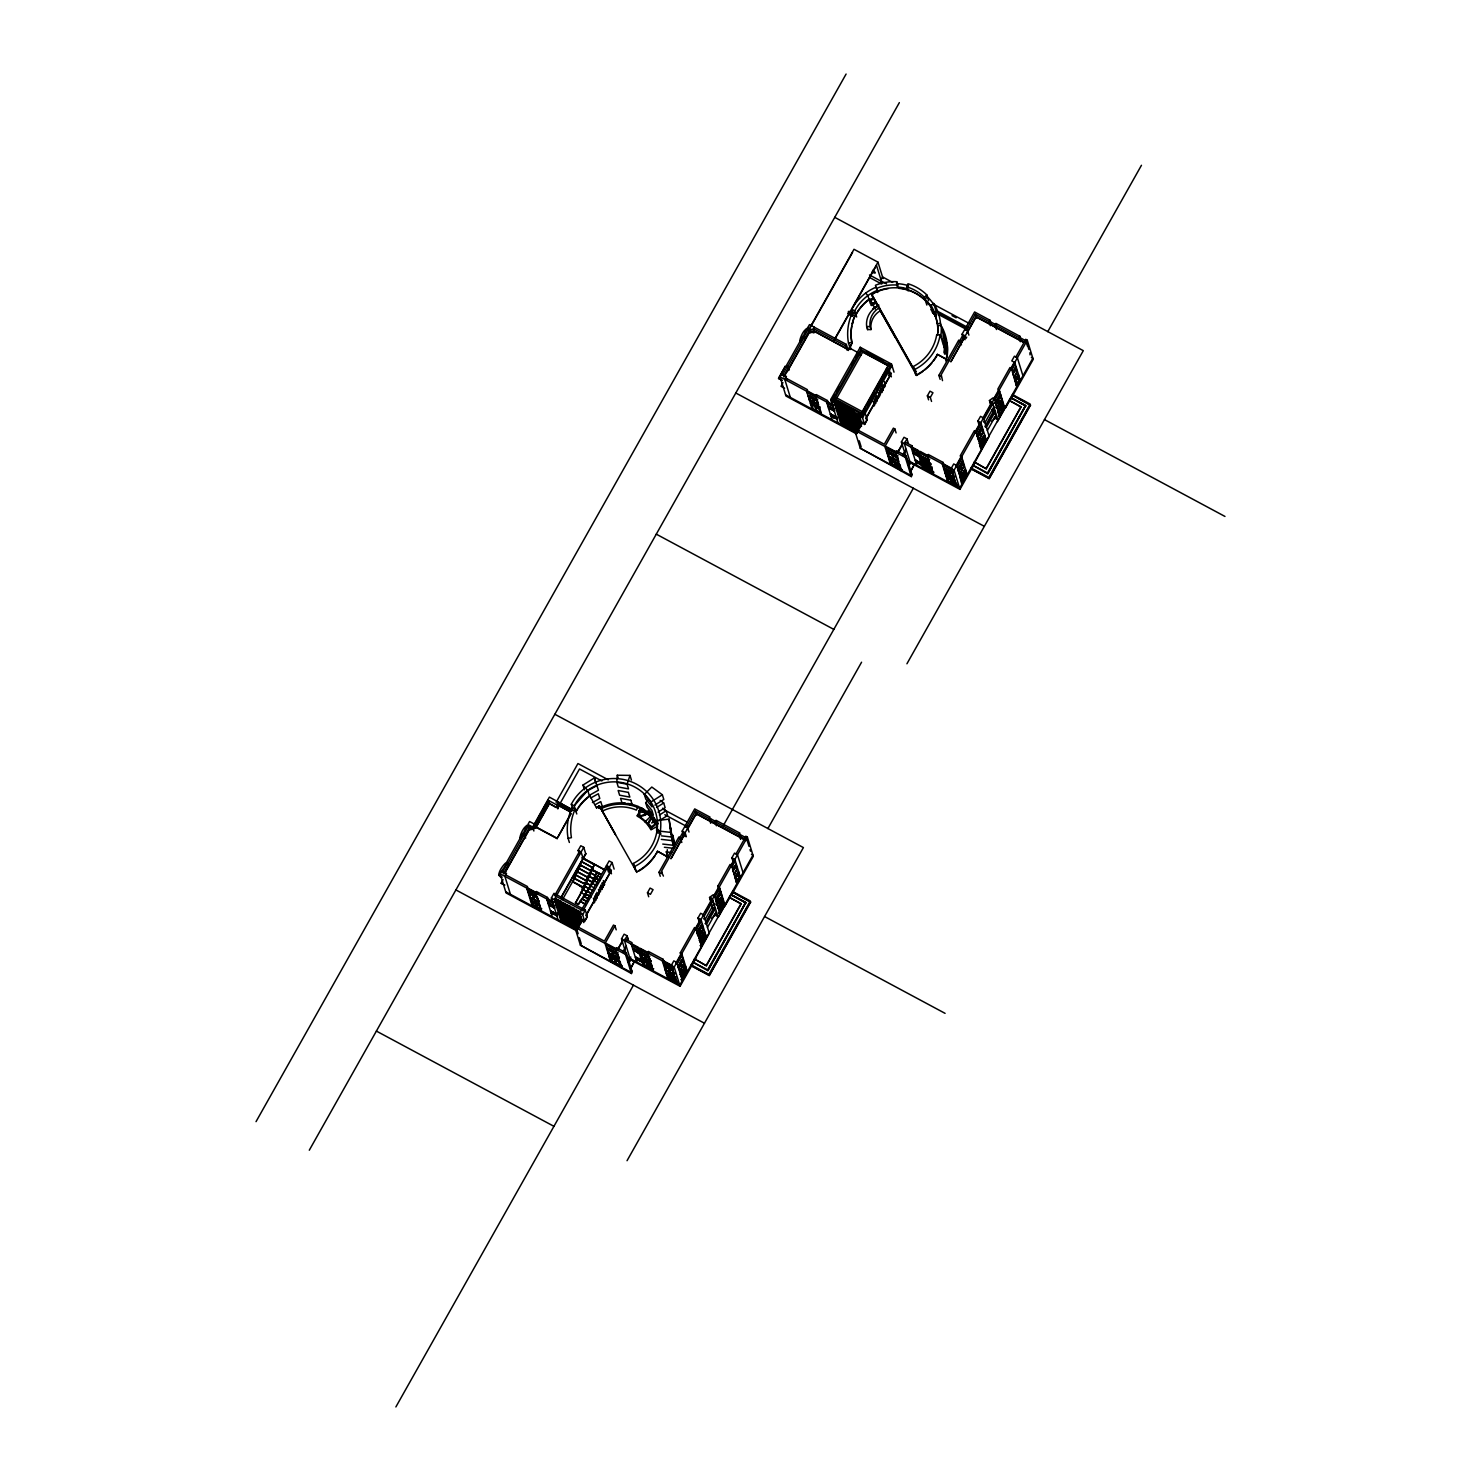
<?xml version="1.0" encoding="UTF-8"?>
<svg xmlns="http://www.w3.org/2000/svg" width="1481" height="1481" viewBox="0 0 1481 1481"><rect width="100%" height="100%" fill="white"/><g stroke="black" fill="none" stroke-linecap="round" stroke-linejoin="round"><path stroke-width="1.5" d="M672.115 837.08L669.06 819.123L656.916 820.622L656.62 830.785L670.671 832.396L672.115 837.08L661.415 835.858M658.138 833.451L658.249 829.379M944.175 352.459L945.119 343.888L944.767 353.829M944.434 353.792L944.822 344.388M629.999 775.396L627.055 784.208L628.518 788.892L618.28 786.985L616.818 782.283L617.299 775.229L629.999 775.396L631.443 780.08M856.647 317.008L854.759 310.899A44.078 43.171 -17.2 0 1 867.014 296.237L867.885 295.626A44.189 43.301 -17.2 0 1 877.141 290.387L875.438 285.278L877.418 284.5A47.466 46.503 -17.2 0 1 894.95 281.631L896.745 281.723L896.523 285.037L894.802 284.944A44.078 43.171 -17.2 0 0 878.492 287.647L876.53 288.425L877.789 292.498M915.776 375.008L913.166 366.566A44.078 43.171 -17.2 0 0 936.751 334.576L940.102 335.021A47.466 46.503 -17.2 0 1 914.795 369.472L916.683 375.545M908.149 290.979L906.89 286.925L907.946 283.76L909.501 284.222A47.466 46.503 -17.2 0 1 924.736 292.979L926.81 294.886L928.624 300.736M638.033 806.423L636.386 810.088A40.043 39.228 -17.2 0 0 602.971 810.81L601.23 807.219M580.7 864.719L572.666 882.139L581.607 861.442L592.974 867.866L583.921 888.174L575.535 902.91L578.479 904.502L599.49 873.29L596.065 878.751L599.824 880.751M580.126 886.138L583.921 888.174L594.492 864.552L592.844 867.477M591.697 884.379L596.917 872.365L587.216 891.432L590.956 893.45M256.028 1121.654L846.095 74.05M309.288 1150.219L899.356 102.615M498.653 875.215C520.109 846.169 489.452 876.493 502.207 877.122M526.773 825.306C513.185 858.517 522.589 817.549 530.309 827.213M778.543 378.303L785.467 366.011L778.599 378.488L782.153 380.395L778.599 378.488M806.664 328.375C793.076 361.605 802.48 320.637 810.2 330.282M576.738 930.864L506.076 892.95L500.152 873.79L501.8 870.865L506.539 873.401L504.891 876.326L510.445 894.32M856.629 433.952L785.967 396.038L780.043 376.877L781.69 373.952L786.43 376.489L784.782 379.414L790.336 397.408M809.07 331.54L807.83 327.542L809.478 324.617L846.354 344.407L848.243 350.497M782.172 375.508L787.114 366.733L788.595 367.529L783.653 376.304M524.459 834.044L508.224 862.886L506.743 862.09L522.978 833.248L525.699 838.042M788.114 365.955L804.35 337.113L802.887 336.335L786.633 365.159L789.354 369.954M810.218 327.023L854 249.289L877.974 262.156L883.046 278.576M810.348 327.412L852.538 252.492M529.902 826.824L524.959 835.599L523.478 834.803L528.421 826.028L530.864 829.952M809.792 329.911L804.849 338.686L803.368 337.89L808.311 329.115L810.755 333.04M504.003 874.012L530.142 827.601L533.401 829.341L549.007 801.684L548.081 801.11M783.893 377.081L810.033 330.689L813.291 332.429L814.106 330.966L848.613 349.794L852.038 343.092A43.449 42.56 -17.2 0 1 851.797 326.024M505.206 872.457L530.254 827.99L533.512 829.73M787.281 371.675L810.144 331.078L813.402 332.818L814.235 331.355L848.613 349.794M504.688 885.138L501.133 883.231L503.04 879.529M533.9 831.008L532.66 827.009L549.395 797.111L572.221 809.663L558.411 802.332L557.911 803.202L571.759 810.625M782.931 382.616L781.024 386.319L784.578 388.226M814.217 327.153L812.569 330.078L807.83 327.542M534.086 825.398L547.896 800.499L548.896 801.332M534.234 825.861L548.007 800.851M533.715 827.157L548.636 800.518L549.562 803.48L535.678 828.12M533.826 827.509L548.748 800.869L547.785 800.129M533.938 827.86L548.859 801.221M786.337 380.284L787.152 378.84M534.345 828.268L549.118 802.036L548.192 801.462M535.456 827.398L549.303 802.665M535.567 827.768L549.414 803.017L547.748 800.036L556.615 804.812L557.893 808.885M556.097 802.35L577.942 763.548L608.284 779.821M556.615 804.812L558.281 801.869L559.54 805.942M558.022 803.572L558.504 802.591M558.615 802.943L558.133 803.924L570.092 810.551M558.726 803.313L558.244 804.294L571.129 811.458M558.837 803.665L558.448 804.905L570.333 811.366M558.966 804.127L558.559 805.257L570.444 811.718M559.077 804.479L558.689 805.72L557.782 802.758L571.647 810.274M559.281 805.109L557.634 808.015L548.673 802.998M559.67 804.202L579.515 768.972L601.86 780.95M557.745 808.422L559.392 805.497M834.192 339.871L877.974 262.156M834.303 340.278L850.964 310.695M853.186 306.752L876.511 265.34L881.473 281.39L869.495 274.948M557.097 838.579L570.87 813.532M558.17 836.672L570.981 813.921M528.458 892.136L537.325 896.894L528.458 892.136L530.328 896.968M528.606 893.043L530.198 897.19L534.012 899.134M529.161 893.876L537.288 897.93M818.123 404.48L814.291 402.536L812.995 398.833L813.995 402.073M531.364 899.078L530.55 900.541L539.417 905.298L530.883 899.948M533.216 896.579L534.456 899.374M813.106 399.666L814.106 402.888L812.902 398.981M531.346 900.281L532.753 904.78M541.454 910.186L535.604 892.969L536.437 891.506L547.526 897.467L548.914 901.966L548.1 903.429L554.024 906.594L554.838 905.132M880.991 282.26L880.473 280.631L882.546 276.947L892.691 282.39M811.607 404.535L819.493 409.163M534.086 898.986L533.104 895.764L534.4 899.467C542.25 907.594 533.549 889.803 538.306 901.244M846.799 349.923L845.54 345.869L846.354 344.407M534.53 899.226L532.956 895.986M532.827 903.762L531.994 905.224L540.88 910L541.694 908.519M816.809 399.833L817.864 404.924L817.179 400.999L808.848 397.315L817.179 400.999M812.643 407.867L811.236 403.369L812.551 408.016M817.716 399.092L816.901 400.555L808.015 395.797M535.622 904.41L536.622 907.631L535.381 903.817M815.531 407.479L816.512 410.718L815.328 406.812M848.483 349.405L852.038 343.092M539.288 900.707L538.455 902.17L529.587 897.412L538.788 901.577M536.511 906.816L535.511 903.577L536.825 907.279L540.602 909.297M816.401 409.885L815.402 406.664L816.716 410.367M820.141 406.923L819.308 408.386L810.44 403.628M539.695 905.743L531.383 902.04M552.209 916.72L546.711 898.93L547.526 897.467M832.1 419.808L826.602 401.999L827.416 400.536L816.327 394.594L815.494 396.056L821.011 413.847M838.024 422.974L830.767 399.518L860.202 347.257L891.506 364.048L894.024 372.175M558.133 919.905L551.358 898.004L553.987 893.321L585.291 910.112L587.328 916.683M579.497 854.796L578.145 850.427L580.793 845.744L583.755 847.336L585.773 853.889M832.378 399.074L834.636 395.057M836.913 391.04L839.172 387.004M851.631 364.9L853.889 360.883M856.148 356.865L858.406 352.848M833.062 398.852L860.85 349.516L889.192 364.715L861.405 414.051L833.062 398.852L833.544 400.407L861.331 351.071L860.85 349.516M549.414 903.521L548.581 904.984L554.505 908.168M829.212 407.627L828.786 406.257L834.229 409.108L834.729 410.663L828.471 408.071L834.395 411.255M579.626 851.223L554.653 895.579L582.996 910.759L607.969 866.422L609.913 872.679M561.095 921.478L554.32 899.578L583.755 847.336M835.08 401.11L862.757 351.978M562.891 920.553L562.058 922.015L555.282 900.115L556.115 898.652L564.28 923.2L565.113 921.737L563.076 915.165M836.006 401.721L835.173 403.184L841.949 425.084L842.782 423.622M563.632 920.941L562.799 922.404L556.023 900.504L556.856 899.041M553.931 905.872L554.024 907.834L553.931 905.872L548.433 902.836M831.211 414.088L831.304 416.031C835.839 421.419 836.858 415.161 836.339 418.734M834.729 408.219L833.914 409.682L827.99 406.516M551.821 911.352L551.006 912.814L556.93 915.98L557.745 914.518M838.227 402.925L837.394 404.387L844.17 426.287L845.003 424.825L842.967 418.253M556.782 915.073L551.413 912.962L551.321 911M558.244 901.688L558.337 899.837L557.504 901.3L565.02 923.589L565.853 922.126M838.968 403.313L838.135 404.776L844.91 426.676L845.744 425.214M561.077 897.264L585.68 853.593M561.206 897.653L585.81 853.982M567.519 917.554L569.556 924.125L568.723 925.588L560.54 901.022L559.725 902.484L567.242 924.792L568.075 923.329M560.466 902.892L561.28 901.429M841.171 404.498L840.356 405.961L847.132 427.861L847.965 426.398L841.856 406.701M562.502 899.578L572.555 881.75L583.847 888.137M556.356 913.703L556.449 915.647M557.263 912.962L556.43 914.425L550.525 911.259M836.654 416.92L830.415 414.328L836.654 416.92L837.135 418.494L830.897 415.902L836.821 419.067L837.635 417.605M562.687 904.076L562.761 902.207L561.947 903.688L569.463 925.977L570.278 924.514L563.502 902.614M571.759 925.31L570.944 926.773L564.168 904.872L564.983 903.41L573.166 927.958L573.98 926.495L571.944 919.923M844.059 407.96L844.873 406.479M572.499 925.699L571.685 927.162L564.909 905.261L565.723 903.799M847.095 407.682L846.28 409.145L853.056 431.045L853.871 429.583L850.483 418.623M567.112 906.465L567.204 904.595L566.39 906.057L573.906 928.365L574.721 926.902M847.835 408.071L847.021 409.534L853.797 431.434L854.611 429.971M576.924 928.143L569.426 905.78L568.593 907.242L576.128 929.55L581.755 919.849L579.7 913.203L609.135 860.942L612.097 862.534L614.115 869.106M849.316 408.867L848.483 410.33L860.294 448.28L910.945 475.438L911.778 473.976M569.333 907.649L570.166 906.187M843.522 424.029L842.689 425.491L835.913 403.591M571.555 908.834L571.647 906.983L570.814 908.445L577.664 928.55M575.535 902.91L583.736 887.748M579.33 923.959L573.869 908.168L573.036 909.63L578.516 925.366M852.926 412.718L853.759 411.255M573.776 910.019L574.609 908.556M567.334 922.922L566.501 924.385L559.077 900.226M847.225 426.01L846.391 427.472L839.634 405.498M587.402 901.67L581.792 898.652L578.368 904.113L575.406 902.521M580.867 922.959L576.09 909.353L575.257 910.815L580.071 924.366M585.661 901.059L581.903 899.041L583.551 896.116L589.179 899.134M587.42 898.523L583.681 896.505L585.328 893.58L590.956 896.597M591.067 896.986L585.439 893.969L587.087 891.044L590.845 893.043M575.998 911.222L576.831 909.76M596.158 885.434L592.4 883.435L590.641 885.971L594.381 887.971M597.917 882.898L594.177 880.899L592.4 883.435M599.694 880.362L595.954 878.363L594.177 880.899M850.187 427.602L849.354 429.064L842.578 407.164M857.369 415.087L858.924 414.032M569.963 926.254L570.796 924.792L574.461 926.754M849.853 429.323L850.686 427.861M578.219 912.407L578.293 910.556L577.479 912.018L580.922 921.163M851.649 428.398L850.835 429.86L843.392 405.701M888.137 365.585L859.591 416.291L861.646 422.937L857.684 429.953M863.701 412.384L865.904 408.497M867.44 405.738L871.902 397.852M872.494 396.797L874.679 392.891M876.882 389.003L885.231 374.175M885.675 373.397L887.86 369.51L889.803 375.767L888.526 375.211M864.589 424.436L862.053 416.309L891.506 364.048M637.941 816.457L642.051 809.144M581.755 919.849L584.717 921.441L582.662 914.795L585.291 910.112M611.486 873.79L609.45 867.218L612.097 862.534M575.387 929.142L576.202 927.68M576.442 927.458L581.385 918.683L583.847 922.607M596.824 892.284L598.472 895.561M598.472 889.359L599.287 894.098M599.694 887.175L600.527 891.895M857.573 429.564L861.516 422.548L864.478 424.121L867.125 419.438L865.645 418.642L891.321 373.064M876.715 395.371L878.363 398.63M879.584 390.244L880.417 394.983M882.898 384.394L884.546 387.652M884.546 381.469L885.36 386.189M856.018 432.637L856.833 431.175L850.057 409.256L849.224 410.737L855.333 430.434M577.923 928.254L582.866 919.479M611.431 869.976L585.754 915.573L587.235 916.369L584.588 921.052L581.626 919.46L576.812 928.624M586.994 913.981L610.431 872.346M866.885 417.068L890.322 375.434M585.587 919.868L587.346 916.758M864.608 424.529L867.237 419.826L865.182 413.18L833.877 396.39M631.887 970.888L631.054 972.351L580.404 945.193L581.237 943.73L579.386 937.732M860.294 448.28L861.127 446.818L859.276 440.82M605.063 943.416L614.967 925.847L613.486 925.051L604.415 941.157L575.665 925.736L574.832 927.199L605.063 943.416L610.635 961.41L611.468 959.947M884.972 446.503L894.857 428.935L893.376 428.139L884.305 444.244L855.555 428.824L854.722 430.286L884.972 446.503L890.525 464.497L890.1 459.98L899.374 465.812L890.007 460.128M618.392 957.541L608.487 952.986L607.08 948.488L617.392 954.319L607.784 949.08M898.375 459.443L897.393 456.315L886.749 450.613L888.378 456.074L887.304 450.983L897.282 457.407L887.674 452.168M608.487 952.986L607.414 947.914M608.95 955.93C637.182 973.98 601.841 944.859 610.894 960.817M612.338 951.617L613.338 954.838M619.78 962.039L610.209 956.911M612.875 951.894L613.875 955.115M892.432 455.556L893.672 458.351L897.949 461.22L896.894 456.129M609.894 957.578L619.817 962.15L609.709 955.967M621.65 968.296L615.726 949.136L616.54 947.673L626.315 952.912L632.239 972.073L631.424 973.535L580.7 945.341M751.478 854.352L752.959 855.129L679.742 985.124L627.055 956.874L621.502 938.88L624.13 934.196L627.092 935.788L628.333 939.787M647.475 892.765L650.103 888.082L653.065 889.674L650.418 894.357L647.475 892.765L648.697 896.764M660.248 876.271L659.008 872.272L678.89 837.006L680.353 837.802L681.815 842.485M683.426 835.136L682.186 831.137L694.719 808.904L710.065 817.142L709.251 818.604L710.695 823.288M902.373 469.921L901.54 471.384L895.616 452.205L896.431 450.742L906.205 455.981L912.129 475.142L911.315 476.623L860.591 448.428M1031.368 357.421L1032.849 358.217L959.632 488.212L906.964 459.962L901.392 441.967L904.021 437.284L906.983 438.876L908.223 442.875M928.587 399.851L927.365 395.853L929.994 391.169L932.956 392.761L930.309 397.445L931.549 401.444M940.139 379.358L938.898 375.359L958.781 340.075L961.484 344.869M963.52 338.927L962.076 334.225L974.609 311.973L989.956 320.211L991.196 324.209M891.118 462.239L890.285 463.701L901.522 469.625M893.765 458.203L892.154 454.834M617.281 950.006L622.686 940.398M680.353 837.802L661.322 871.606L663.432 876.086M686.295 827.25L695.367 811.144L709.251 818.604M897.171 453.093L902.577 443.467M960.243 340.871L941.213 374.693L942.508 380.636M966.186 330.337L975.257 314.231L989.141 321.673L990.382 325.672M617.392 950.395L622.816 940.787M898.375 451.557L902.707 443.874M662.211 872.087L661.378 873.549L659.008 872.272M613.245 954.986L608.672 952.635L607.284 948.136L616.929 953.19L618.058 958.133M684.148 833.507L680.853 839.357L679.372 838.561L682.667 832.711L685.111 836.635M964.038 336.594L960.743 342.444L959.262 341.648L962.557 335.798L965.001 339.723M618.003 952.357L617.17 953.82L606.525 948.118M624.445 940.491L627.092 935.788M684 834.969L670.93 858.795L683.019 837.32M686.369 836.728L685.129 832.729L696.089 813.495L745.813 840.153M897.893 455.445L897.06 456.907L886.416 451.187M906.983 438.876L904.336 443.578L909.908 461.572L907.927 465.071M617.373 954.227L607.451 949.673M687.425 829.508L696.218 813.884L745.924 840.542M965.112 336.483L950.821 361.864L975.979 316.582L1023.704 342.167M967.315 332.577L976.109 316.971L1023.834 342.555M894.857 463.386L895.653 465.737M614.967 960.299L616.207 963.094M626 941.342L627.814 938.139M965.871 338.557L966.704 337.094M615.763 962.65L614.763 959.429L616.281 962.946M619.447 957.059L618.632 958.522L607.969 952.801L618.965 957.929M896.19 466.015L894.561 462.664M622.946 952.061L626.204 946.285M902.836 455.148L906.094 449.372M623.075 952.45L625.241 948.599M902.966 455.537L905.132 451.686M619.428 960.873L620.817 965.371M631.424 973.535L625.482 954.375L626.315 952.912M636.811 962.132L631.239 944.138L632.072 942.675L625.26 939.028M911.315 476.623L905.372 457.444L906.205 455.981M916.702 465.219L911.13 447.225L911.963 445.762L905.15 442.116M621.057 966.334L620.409 962.631M900.948 469.421L900.3 465.7M621.298 967.13L622.113 965.649M913.407 450.465L912.611 451.89L918.516 455.074L919.331 453.63M913.407 451.649L913.833 453.019M913.907 452.02L913.092 453.464L918.998 456.629L919.812 455.185L913.24 451.946M633.942 949.932L633.35 948.858L639.922 952.116M628.037 961.984L630.832 957.022M989.141 321.673L989.956 320.211M628.759 962.687L630.739 959.17L627.185 957.263M908.649 465.774L910.63 462.257L907.075 460.35M628.87 963.076L630.739 959.17M908.76 466.163L910.63 462.257M637.663 948.858L638.478 947.414L632.554 944.249L631.739 945.693L637.663 948.858L643.069 964.723M917.554 451.946L918.368 450.502L912.444 447.318L911.63 448.762L917.554 451.946L922.644 468.366M639.144 949.654L639.959 948.192L648.845 952.949L648.012 954.412L639.144 949.654L644.235 966.075M918.442 454.352L918.868 455.722M924.625 467.94L924.125 469.162L919.035 452.742L919.849 451.279L928.735 456.037M639.44 950.543L638.626 951.987L632.72 948.821M638.977 952.635L638.385 951.561M630.443 968.5L634.405 961.465L630.85 959.558M910.334 471.569L914.295 464.553L910.741 462.646M916.554 460.628L915.758 462.072L921.663 465.238L921.515 463.09M630.573 968.889L634.405 961.465M910.463 471.958L914.295 464.553M640.94 951.32L640.107 952.783L648.993 957.541L649.807 956.078M920.812 455.611L922.2 460.11M716.397 825.769L715.156 821.77L715.989 820.307L739.982 833.174L739.167 834.636L740.389 838.635M996.509 329.541L995.047 324.857L995.88 323.395L1019.872 336.261L1021.112 340.26M920.867 457.481L929.179 461.165L920.83 457.37M642.31 957.022L640.921 952.542L642.18 957.263L645.994 959.207M642.754 957.17L641.921 958.651L640.44 957.855M642.106 959.151L641.292 960.595L635.368 957.411M921.997 462.239L921.182 463.683L915.258 460.498L921.108 462.942L921.367 464.608M641.625 961.243L636.015 957.467C636.386 960.91 649.678 964.797 635.867 958.985M924.977 458.906L925.977 462.128M923.255 462.22L922.422 463.683L931.29 468.44L932.123 466.978M643.013 960.947L644.587 965.094L648.363 967.112L647.364 963.89M645.198 956.652L646.382 959.521L650.215 961.465L648.771 957.059M923.218 463.442L924.292 468.514M925.088 459.739L926.328 462.516L930.105 464.553M933.826 472.458L932.993 473.92L927.421 455.926L928.254 454.463L943.045 462.405L944.286 466.404M651.584 966.149L643.698 961.521M931.605 468.996L923.255 465.201L931.586 468.903M646.086 959.059L645.087 955.819L646.531 959.299M926.421 462.368L924.885 459.054M928.791 459.906L929.864 464.978L928.791 459.906L919.997 455.87L928.883 460.628L929.698 459.166M395.871 1406.95L633.442 985.161M644.735 964.853L642.865 960.021L651.733 964.779L642.532 960.614M723.172 825.843L913.333 488.23M648.937 958.577L641.273 953.708L649.289 958.096M647.623 964.464L648.808 967.352L652.584 969.37L651.196 964.872L643.198 960.595M927.513 467.552L928.754 470.347M650.289 961.317L648.9 956.819L640.773 952.764M651.27 960.78L650.437 962.243L641.569 957.485L650.77 961.65L649.807 958.522M648.493 966.871L647.493 963.65L648.937 967.112M928.383 469.958L927.384 466.737L928.698 470.44M928.828 470.199L927.31 466.885M651.325 964.649L652.714 969.129M932.604 472.217L931.216 467.718L932.141 470.717M653.676 968.593L652.862 970.055L643.976 965.297L653.195 969.481M933.585 471.68L932.752 473.142L923.866 468.385L924.699 466.922L931.808 470.717M653.102 970.833L647.53 952.857L648.363 951.394L663.155 959.318L662.322 960.78L667.894 978.774M943.045 462.405L942.212 463.868L947.784 481.862M664.58 965.223L665.969 969.722M664.95 966.408L672.966 970.795L664.95 966.408L665.839 969.962L669.671 971.906M944.545 470.162L952.857 473.864L944.508 470.069M1020.279 341.722L1019.058 337.724L1019.872 336.261M740.63 839.32L740.463 834.747L746.387 837.913M666.061 968.704L665.228 970.166L674.114 974.942L674.929 973.48M945.859 472.809L944.008 467.977M668.857 969.352L670.06 972.221L673.892 974.165L672.448 969.759M677.595 982.07L676.78 983.532L671.208 965.556L673.836 960.873L676.798 962.446L682.371 980.441L680.89 979.644M699.236 921.978L697.995 917.979L700.643 913.296L703.605 914.869L709.177 932.863M713.25 909.482L709.547 897.486L712.916 894.913L714.397 895.709L719.97 913.684L718.489 912.888M733.132 861.812L731.892 857.814L734.52 853.13L737.482 854.722L743.055 872.698M946.563 476.715L948.155 480.862M948.747 472.439L949.95 475.308C957.8 483.435 949.099 465.645 953.857 477.104M979.126 425.047L977.886 421.048L980.533 416.365L983.495 417.957L989.067 435.951M990.678 404.554L989.438 400.555L992.807 397.982L994.288 398.778L999.86 416.772L998.379 415.976M667.042 974.813L675.355 978.515M669.745 971.758L668.746 968.518L670.19 971.999M681.501 956.874L680.279 952.875L694.533 927.55L696.014 928.346L701.587 946.34L700.106 945.544M711.269 898.078L710.269 899.819L711.88 901.003L705.067 912.481M719.729 892.117L717.859 886.119L730.077 864.46L731.558 865.256L736.52 882.917M736.001 853.926L745.906 836.358L747.387 837.154L753.311 856.314L731.91 894.302M949.636 474.827L948.636 471.606L950.08 475.068M1015.892 356.995L1025.796 339.427L1027.277 340.223L1033.201 359.402L1010.523 399.648M713.398 896.468L718.359 887.693L719.84 888.489L714.879 897.264M673.485 968.778L672.652 970.24C651.27 959.336 675.54 967.593 673.966 974.017M695.866 958.3L680.094 986.29L674.17 967.13L676.798 962.446M687.314 971.666L681.741 953.671L696.014 928.346M705.049 936.751L706.53 937.547L700.957 919.553L703.605 914.869M714.379 914.314L718.081 917.054L712.509 899.06L714.397 895.709M723.431 904.113L724.912 904.91L719.34 886.915L731.558 865.256M740.426 877.381L734.854 859.406L747.387 837.154M973.646 465.145L959.984 489.378L954.06 470.218L956.689 465.534L953.727 463.942L951.098 468.625L956.67 486.62L957.485 485.157M961.65 456.74L975.905 431.434L974.424 430.638L960.169 455.963L961.65 456.74L967.204 474.735M984.939 439.838L986.42 440.635L980.848 422.64L983.495 417.957M994.269 417.401L997.972 420.141L992.4 402.147L994.288 398.778M999.231 390.003L1011.449 368.343L1009.968 367.547L997.768 389.207L999.231 390.003L1004.803 407.997L1003.322 407.201M1019.428 379.969L1020.316 380.45L1014.744 362.475L1027.277 340.223M668.394 977.553L666.672 973.646M676.502 963.205L682.149 953.19M695.7 929.124L700.217 921.108L698.736 920.312M714.953 894.95L719.359 887.119M731.484 865.589L733.687 861.683M948.284 480.64L946.415 475.79L955.301 480.566L946.1 476.382M953.375 471.865L952.542 473.328L943.675 468.57M956.393 466.293L962.039 456.278M975.59 432.211L980.107 424.195L978.626 423.399M983.847 417.531L991.641 403.702L990.16 402.906M993.732 399.981L999.249 390.206M1011.375 368.676L1013.578 364.77M1027.24 344.129L1027.407 346.276M671.282 977.164L672.485 980.052L676.262 982.07L674.855 977.571L666.876 973.295M951.172 480.251L952.376 483.121M681.63 959.799L678.261 967.149L683.204 958.355M697.847 935.844L696.866 932.715L701.753 924.551M715.545 899.726L720.21 891.284M734.613 865.719L733.002 869.939L736.298 864.089M962.502 461.128L957.559 469.903L963.094 461.443M981.718 427.028L976.757 435.803L982.31 427.343M995.158 403.165L1000.101 394.372L1001.508 399.537C998.527 410.848 998.046 392.206 998.916 403.572M1015.392 367.399L1012.893 373.027L1016.188 367.177M678.187 966.612L682.63 958.707M697.384 932.512L701.846 924.607M715.767 899.856L720.229 891.951M732.891 869.403L734.854 866.126M959.188 467.718L962.52 461.794M977.275 435.581L981.736 427.676M991.844 409.571C995.528 412.347 991.826 412.31 993.566 408.978M995.658 402.943L1000.119 395.038M702.42 924.255L696.866 932.715M713.953 903.762L705.049 919.571L703.568 918.775M715.86 900.392L720.803 891.618L719.322 890.822M950.746 483.454L951.58 481.991M993.844 406.849L984.939 422.659L983.458 421.863M1000.693 394.686L995.75 403.48L994.269 402.684M681.445 967.241C680.575 955.634 680.908 974.554 684.018 963.205L682.926 959.929L678.335 967.759L683.352 960.077M702.124 925.718L697.551 933.641L702.568 925.958M720.506 893.08L715.934 901.003L720.599 893.136M735.853 865.478L733.076 870.55L736.446 865.793M954.819 476.549L954.005 478.011L945.119 473.254L954.338 477.437L953.357 474.309M958.226 470.847L962.798 462.924M982.458 429.046L977.59 436.802M1012.967 373.638L1014.818 370.231M672.17 979.57L671.171 976.349L672.615 979.811M678.483 967.833L683 959.873M697.699 933.733L702.198 925.773L703.234 929.105C700.235 940.398 699.773 921.774 700.643 933.141M733.28 870.661L736.15 865.645L737.186 868.958L734.28 873.901M952.061 482.658L951.061 479.437L952.505 482.899M958.374 470.921L962.891 462.961M995.973 404.165L1000.249 396.093M1013.189 373.749L1016.04 368.732M720.951 893.321L715.897 900.911M963.242 463.146L958.188 470.736M1016.336 368.88L1012.948 373.545M698.421 935.177L700.402 931.66M706.141 921.497L713.935 907.668L715.416 908.445L706.511 924.255L705.03 923.478M718.803 899.023L715.823 904.299L717.304 905.095L722.247 896.301L716.711 904.761M997.694 403.869L999.675 400.351M675.003 977.33L676.391 981.829M675.91 976.608L675.077 978.071L666.209 973.295M706.381 922.274L714.175 908.445L711.639 907.075M986.272 425.362L992.955 413.495M996.602 407.849L1002.137 399.389L997.194 408.164L995.713 407.368M717.082 904.317L719.266 900.633M719.433 900.133L721.617 896.449L720.136 891.914M955.245 481.584L946.933 477.9L955.282 481.695M959.373 474.142L961.558 470.458L960.484 467.181M961.724 469.977L963.909 466.293L963.279 463.257M978.589 440.042L980.774 436.358L980.126 433.322M980.94 435.858L983.125 432.174M996.972 407.386L999.157 403.702L998.509 400.666M680.094 974.646L685.037 965.871L686.795 971.221L681.778 980.126M699.291 940.546L704.234 931.753L706.289 936.77L701.346 945.544M722.635 899.115L717.674 907.89L723.228 899.43M734.835 877.455L738.723 871.92L735.428 877.77M959.984 477.734L964.705 469.477L966.686 474.29L962.261 483.528L956.689 465.534M979.182 443.615L983.921 435.377M998.546 414.106L997.565 410.978L1002.526 402.203M1014.726 380.524L1018.021 374.674M680.52 974.387L685.055 966.538M699.717 940.287L704.271 932.419M722.654 899.782L718.544 907.872M735.317 877.215L738.204 872.29M956.282 484.916L954.893 480.418L955.819 483.417M960.262 477.382L962.243 482.195L960.262 477.382L964.946 469.607M984.162 435.507L979.607 443.356L981.44 448.095L985.902 440.19L984.513 435.692M997.99 410.718L1002.544 402.869M1018.095 375.378L1015.207 380.302L1016.688 384.838M680.686 974.961L685.629 966.186M699.884 940.861L704.826 932.067M707.474 927.384L716.378 911.574M960.577 478.048L965.519 469.273M979.774 443.948L984.717 435.155M987.364 430.471L996.269 414.661L994.788 413.865M1015.318 380.858L1018.613 374.989M1030.054 354.885L1029.906 352.737M677.354 981.292L676.539 982.755L667.653 977.997L668.486 976.534L673.799 979.385M711.583 918.183A9.46 9.275 -17.2 0 0 714.842 914.943L715.082 914.499M722.784 900.818L718.359 908.834L723.394 901.244M735.502 878.381L738.871 873.623M956.43 485.842L957.244 484.38M984.273 436.543L980.015 444.633M991.474 421.252A9.46 9.275 -17.2 0 0 994.732 418.031L995.399 416.476M998.25 411.903L1002.674 403.906L998.213 411.811L1002.896 404.035L1003.933 407.368M1015.392 381.469L1018.761 376.711M685.407 967.704L680.723 975.479M700.106 941.546L704.623 933.604M718.507 908.908L723.006 900.948M735.705 878.492L738.112 872.235M960.799 478.733L965.075 470.662L961.206 478.881M1015.596 381.58L1018.465 376.544M700.532 941.694L704.975 933.789M715.119 915.462L716.101 913.721M718.914 909.056L723.376 901.151M980.422 444.781L984.865 436.876M995.01 418.549L995.991 416.79M998.805 412.125L1003.266 404.22M681.353 975.886L685.203 967.667M681.649 977.108L685.592 970.074M700.846 943.008L704.808 935.973M720.229 908.594L723.191 903.336M961.539 480.196L965.482 473.161L966.963 473.957L962.021 482.732M980.737 446.077L984.698 439.061L986.179 439.857L981.237 448.632M685.407 966.723L686.203 970.907L682.352 979.126L680.371 974.313M724.042 904.28L722.95 901.003L723.802 904.15L719.951 912.37L718.192 907.686M961.65 481.88L966.093 473.976M1002.674 403.906L1003.692 407.238L999.842 415.458L997.842 410.644M1016.392 384.69L1019.78 380.025L1016.984 385.004L1015.003 380.191M681.538 979.348L687.073 970.87L682.13 979.663M701.105 944.785L705.697 936.455M719.081 913.222L724.672 904.132L719.137 912.592M736.279 882.139L739.574 876.289M961.373 483.047L966.371 473.642M985.587 439.542L980.644 448.317L979.663 445.189M1003.97 406.886L999.619 415.994L1004.562 407.201L1003.081 406.405M1016.17 385.227L1019.483 379.377M701.55 945.008L706.011 937.103L704.623 932.604L705.419 936.788L701.55 945.008L699.569 940.194M719.377 913.37L724.394 904.465L722.413 899.652M739.889 876.956L736.501 881.602L739.889 876.956L737.908 872.124M999.268 416.457L1004.285 407.553L1002.304 402.739M736.872 882.454L740.167 876.604L738.704 875.808M1016.762 385.541L1020.057 379.691M767.899 828.545L861.572 662.211M1047.789 331.614L1141.462 165.28M693.052 962.706L709.14 933.511M718.674 916.609L730.985 894.746L745.776 902.688L707.844 970.647L692.923 962.317M972.943 465.793L989.049 436.599M997.435 421.678L1010.875 397.834L1025.667 405.757L987.734 473.716L972.813 465.404M724.931 906.094L732.743 892.21L750.626 902.133L709.269 975.553L691.516 966.019L695.274 958.725M1005.395 408.164L1012.634 395.297L1030.517 405.202L989.16 478.622L971.406 469.107L974.646 462.757M706.289 965.353L741.037 903.632L729.207 897.282L741.166 904.021L706.4 965.742L694.459 959.003L706.4 965.742M986.179 468.422L1020.946 406.72L1009.098 400.37L1021.057 407.108L986.29 468.811L974.35 462.072L986.29 468.811M745.776 902.688L707.844 970.647M1025.667 405.757L987.734 473.716M709.269 975.553L750.497 901.725M989.16 478.622L1030.387 404.813M627.037 1160.715L803.405 847.576L554.857 714.268M906.927 663.784L1083.296 350.664L834.747 217.337M587.698 790.354L574.258 805.868L576.775 813.976M926.847 305.067L924.422 297.255L926.81 294.886M644.328 794.427L650.603 802.202L652.047 806.904L645.79 799.111L644.328 794.427L651.788 787.04L662.359 794.76L663.803 799.462L654.898 805.09M645.66 802.646L651.936 810.422L653.38 815.105L647.123 807.33L645.66 802.646L648.049 800.258M645.013 821.881L651.066 815.994A43.43 42.542 -17.2 0 0 641.162 808.663L637.052 815.975A34.952 34.23 -17.2 0 1 650.918 829.786L657.508 826.287M876.03 287.221A47.466 46.503 -17.2 0 0 865.682 293.071L865.015 293.571A47.466 46.503 -17.2 0 0 851.797 309.307L853.056 313.38M933.308 313.25L930.79 305.123L934.159 304.105A47.466 46.503 -17.2 0 1 940.491 323.358L946.785 343.685A47.466 46.503 -17.2 0 1 946.785 352.441L946.47 354.811L940.176 334.465M650.603 802.202L662.359 794.76M656.564 807.478L663.692 802.98L665.136 807.663L658.027 812.18M659.397 815.05L666.117 810.792L667.561 815.494L660.841 819.752M582.959 785.078L594.344 777.969L598.454 790.243L589.253 795.353L587.809 790.669L582.959 785.078L584.403 789.78M869.273 300.458L872.846 298.421M869.403 300.643L872.975 298.625M872.013 303.809L875.937 301.587M872.402 303.846L876.03 301.92M870.791 305.142L876.271 302.161M587.809 790.669L597.01 785.559M590.975 797.852L598.343 793.76L599.786 798.463L592.437 802.554M595.232 804.664L600.768 801.591L602.212 806.275L598.528 808.33M873.198 293.664L871.698 294.478L872.439 296.829L916.628 375.322A50.058 49.04 -17.2 0 0 922.941 371.379M914.869 372.046L916.35 371.231M599.398 805.775L596.51 807.83L599.398 805.775L615.485 834.599L599.527 806.164M848.483 343.037L851.797 342.315A49.91 48.892 -17.2 0 1 855.611 313.639L852.649 312.047A52.002 50.946 -17.2 0 0 848.483 343.037L850.483 349.497M568.112 838.394L571.425 837.654A49.91 48.892 -17.2 0 1 575.239 808.996L572.277 807.404A52.002 50.946 -17.2 0 0 568.112 838.394L569.37 842.467M940.491 323.358L937.14 323.747A44.078 43.171 -17.2 0 0 931.253 305.845L930.79 305.123M943.434 344.073L946.785 343.685M657.249 820.659L660.6 820.27M866.663 326.561L870.069 326.505A18.994 18.605 -17.2 0 1 879.399 307.696L880.343 310.751A18.994 18.605 -17.2 0 0 871.013 329.56L867.607 329.615L866.663 326.561A20.308 19.882 -17.2 0 1 878.344 305.808M944.378 344.407L944.138 340.76M661.304 839.375L672.004 840.597L673.448 845.299L662.748 844.077M664.395 847.28L672.411 848.187M665.839 851.964L671.856 852.649M616.818 782.283L627.055 784.208M906.89 286.925L908.316 287.351A44.078 43.171 -17.2 0 1 922.496 295.478L924.422 297.255M834.543 398.648L862.886 413.847M555.856 899.485L582.181 913.592M1026.277 341L1020.353 337.816L1019.539 339.26L1025.463 342.444M995.047 324.857L1019.058 337.724M933.271 304.16L969.777 323.747M952.024 315.583L956.171 317.804M880.473 280.631L886.564 283.889M937.288 311.084L967.722 327.412M935.77 311.639L966.186 327.949M869.569 277.502L881.75 284.037M938.621 314.546L967.056 329.782M964.705 329.541L967.667 331.133L968.907 335.132M962.076 334.225L965.038 335.817M1014.744 362.475L1011.782 360.901L1014.411 356.199L1017.373 357.791L1022.945 375.785M1016.781 371.898L1015.966 367.714M1012.578 372.36L1013.967 376.859M1016.41 386.004L1011.449 368.343M1012.393 394.501L1030.147 404.035L988.79 477.456L971.036 467.94M916.498 374.934A50.058 49.04 -17.2 0 0 937.362 354.329L948.784 360.457M937.362 354.329L948.914 360.846M851.797 309.307L854.759 310.899M1030.517 405.202L1012.634 395.297M1010.745 397.445L1025.537 405.368L987.494 472.939L972.684 464.997M850.02 311.325L854.019 313.546M1025.778 406.146L1010.875 397.834M848.391 311.343L852.371 313.546M848.502 311.695L852.482 313.916M848.613 312.047L852.593 314.268M848.706 312.417L852.704 314.638M848.928 313.12L852.889 315.249M848.113 312.935L853 315.601M848.224 313.287L852.204 315.509M848.335 313.639L852.316 315.86M848.446 314.009L852.427 316.231M1044.457 419.604L1224.972 516.443M1001.637 401.721L1003.118 402.517L997.565 410.978M995.436 402.813L996.824 407.312M989.438 400.555L992.4 402.147M938.898 375.359L941.268 376.637M1000.934 408.497L1001.582 411.533M1001.6 410.959L1002.822 411.496M1001.341 411.403L1000.601 407.738L1002.193 411.274M866.552 351.978L883.157 360.883M889.026 364.03L891.988 365.603L862.553 417.864L831.248 401.073M861.331 351.071L889.674 366.288M862.942 352.256L888.322 365.881M845.54 345.869L813.384 328.615L814.643 332.688M849.316 347.942L858.813 353.033M858.036 353.515L860.998 355.088M886.379 368.713L889.341 370.306L891.377 376.859M977.886 421.048L980.848 422.64M927.365 395.853L930.309 397.445M978.737 423.788L980.218 424.584M981.496 427.565L982.884 432.045M982.477 429.138L983.032 432.137M980.792 435.784L979.793 432.563L980.533 436.229M985.902 440.19L981.44 448.095M977.034 435.451L978.441 439.95M982.199 440.375L983.199 443.615M982.551 441.134L983.199 444.17M982.958 444.041L982.44 440.505M962.28 461.665L963.668 466.163M971.277 468.718L989.049 478.233M960.928 467.422L961.576 469.884M835.58 401.499L853.797 411.274M830.767 399.518L862.053 416.309M785.596 377.951L807.386 389.633L806.571 391.095L812.125 409.089M833.766 405.091L827.842 401.925L827.027 403.387L832.933 406.553M963.002 474.494L964.001 477.715M780.043 376.877L826.602 401.999M828.046 402.665L832.026 404.794M901.392 441.967L911.13 447.225M911.926 447.669L925.995 455.204M927.421 455.926L954.06 470.218M963.335 475.253L964.335 478.474L963.15 474.568M919.035 452.742L927.902 457.499M917.924 453.112L919.386 453.908M837.931 410.589L851.594 417.92M855.5 420.012L861.368 423.159M810.126 396.168L817.216 399.981L818.197 403.11M841.967 413.069L851.723 418.308M855.629 420.4L861.479 423.547M912.925 451.316L918.849 454.482M952.875 472.735L944.471 468.311L945.73 473.05L949.562 474.975L948.506 471.847M816.734 399.981L808.682 395.779L817.123 401.258M833.71 409.163L828.638 406.553L834.081 410.626M920.664 455.852L928.717 460.054M944.341 468.551L952.376 472.735M913.425 452.871L919.331 456.055M921.034 457.018L929.105 461.313M944.711 469.718L952.783 474.013M925.829 460.998L931.16 463.849L930.327 465.312L921.46 460.554L930.66 464.738M945.952 471.791L949.506 473.698M818.678 404.665L809.478 400.499L818.345 405.257M810.088 400.277L813.902 402.221M925.884 462.276L922.071 460.35L921.108 457.037M920.33 460.943L921.811 461.739M842.3 419.456L854.019 425.75M842.43 419.845L854.148 426.139M819.641 407.793L811.162 403.517L819.104 407.886M922.756 463.109L931.623 467.866L933.086 472.55L924.2 467.792M831.045 414.384L836.136 416.994M923.089 463.664L931.086 467.959M946.766 476.364L954.764 480.659M836.561 418.345L831.47 415.735L831.1 414.291M923.459 464.849L931.475 469.236M947.137 477.548L955.152 481.917M916.073 461.48L921.997 464.645M950.154 480.566L953.69 482.473M848.909 426.917L841.8 423.103L840.986 424.566L834.21 402.665M856.185 430.823L852.519 428.842L851.575 430.249L844.799 408.349M887.026 447.651L895.135 452.001M895.616 452.205L905.372 457.444M956.745 485.25L947.544 481.084L957.004 486.027M841.486 423.696L848.576 427.509M953.209 483.621L957.152 485.749M820.77 413.069L811.884 408.312L821.103 412.496L820.122 409.367M841.319 423.992L850.187 428.75M785.615 394.872L857.203 433.267M909.353 462.22L959.984 489.378M896.82 456.278L887.175 451.224L888.563 455.722C898.726 465.608 887.267 445.855 893.635 458.444M887.545 452.39L897.208 457.555M887.341 452.742L897.264 457.314L898.282 460.628M898.856 461.017L887.86 455.889L898.523 461.591M891.506 460.073L899.226 464.108M899.633 465.367L889.951 460.221L890.988 463.553L901.67 469.329M890.618 463.127L901.263 468.829M735.798 393.002L984.347 526.329M656.287 534.16L833.822 629.388M715.156 821.77L739.167 834.636M739.648 836.191L745.572 839.357M662.896 809.107L687.165 822.14M664.821 814.717L687.165 826.713M684.814 826.454L687.776 828.046L689.017 832.044M682.186 831.137L685.129 832.729M731.892 857.814L734.854 859.406M736.89 868.81L736.076 864.626M732.688 869.291L734.076 873.79M735.113 877.104L737.094 881.917M573.184 810.348L571.296 804.276L574.258 805.868A44.078 43.171 -17.2 0 1 644.624 794.242A44.078 43.171 -17.2 0 1 633.276 863.479L635.238 869.828M732.503 891.432L750.256 900.948L708.899 974.368L691.146 964.853M600.286 807.645L636.608 871.846A50.058 49.04 -17.2 0 0 657.471 851.242L668.894 857.369M657.471 851.242L667.116 856.74M750.626 902.133L732.743 892.21M717.859 886.119L719.34 886.915M730.855 894.357L745.646 902.299L707.603 969.851L692.793 961.928M745.887 903.077L730.985 894.746M558.522 802.683L570.5 809.404M558.004 803.48L571.87 810.996M558.67 805.627L570.555 812.088M764.566 916.535L945.082 1013.356M548.562 802.646L549.525 803.387M555.967 807.46L548.748 803.257M718.285 896.838L719.285 900.059M718.026 897.264L719.025 900.504M709.547 897.486L712.509 899.06M721.043 905.409L721.599 908.408M716.934 904.225L716.138 900.059M721.71 907.89L722.932 908.427M721.451 908.316L720.858 904.743M712.805 908.038L714.286 908.834M535.048 826.417L556.986 838.172M535.159 826.805L557.263 838.672M578.145 850.427L581.107 852.019L583.162 858.665L581.681 857.869M609.45 867.218L606.488 865.626L608.524 872.198M532.66 827.009L527.939 824.454L529.587 821.529L534.326 824.065L535.548 828.064M697.995 917.979L700.957 919.553M604.6 869.643L583.125 858.128L604.729 870.032M583.366 858.906L594.621 864.941M698.847 920.719L700.217 921.108M581.718 861.831L592.974 867.866M591.4 869.088L601.175 874.327M702.994 928.976L702.198 924.792M591.289 869.347L599.342 873.66M591.419 869.736L595.158 871.754M580.071 864.756L591.308 870.791M580.2 865.145L591.437 871.18M700.235 930.235L700.883 933.271L699.143 937.195L697.144 932.382M597.713 875.826L601.471 877.826M589.642 872.272L595.269 875.29M589.771 872.661L595.381 875.678M578.553 868.07L589.79 874.105M578.664 868.477L589.901 874.493M588.124 875.604L593.733 878.622M588.235 875.993L593.862 879.011M702.309 937.306L703.308 940.528M577.016 871.402L588.253 877.437M577.146 871.791L588.383 877.826M703.068 940.972L702.068 937.732L703.308 941.083M586.587 878.918L592.215 881.935M586.717 879.307L592.326 882.324M575.48 874.716L586.735 880.751M575.609 875.104L586.846 881.139M585.051 882.232L590.678 885.249M585.18 882.62L590.808 885.638M573.962 878.029L585.199 884.064M574.073 878.418L585.328 884.453M583.533 885.545L592.622 890.507M583.644 885.953L589.271 888.952M572.425 881.362L583.681 887.378M581.996 888.878L587.624 891.895M582.126 889.266L587.753 892.284M580.478 892.191L586.161 895.561M680.279 952.875L681.741 953.671M585.643 904.206L580.015 901.189L585.754 904.595M691.386 965.631L709.14 975.164M683.778 963.076L682.982 958.892M681.038 964.335L681.667 967.371L679.927 971.295L677.946 966.482M551.358 898.004L554.32 899.578M579.7 913.203L582.662 914.795M505.706 874.864L527.495 886.564L526.681 888.026L532.234 906.02M683.111 971.406L684.111 974.628M500.152 873.79L538.232 894.265M548.155 899.596L552.135 901.725M621.502 938.88L631.239 944.138M632.035 944.582L670.227 965.057M671.208 965.556L674.17 967.13M683.444 972.165L684.092 975.201M535.604 892.969L546.711 898.93M638.033 950.043L639.496 950.821M558.041 907.501L571.703 914.832M575.609 916.943L581.478 920.071M683.852 975.072L683.259 971.48M562.077 910L571.833 915.239M575.739 917.331L581.589 920.46M633.035 948.229L638.959 951.413M640.44 952.19L649.307 956.967M528.791 892.691L536.844 896.894M548.729 903.466L553.82 906.076M664.451 965.464L672.485 969.666M548.914 904.41L554.838 907.575L554.338 906.02M641.143 953.949L649.215 958.244M664.821 966.63L672.892 970.925M554.19 907.538L549.155 904.835L548.785 903.391M638.811 952.931L633.775 950.228L633.405 948.766M665.561 969.592L674.447 974.35M504.614 884.953L501.133 883.231M562.41 916.369L574.128 922.663M560.577 915.721L576.202 924.107M552.82 911.722L557.245 915.406L551.339 912.222M668.301 973.665L675.41 977.479L676.854 982.162L667.987 977.404M531.216 900.522L539.214 904.798M556.245 913.907L551.154 911.296L556.671 915.277M636.182 957.17L641.625 960.003L642.106 961.576M531.623 901.614L539.732 905.835M667.283 974.368L675.392 978.608M531.586 901.688L539.602 906.076M667.246 974.461L675.262 978.848M636.441 958.836L641.514 961.447M646.586 964.779L650.14 966.686M569.019 923.829L561.595 920.608L568.685 924.422M607.136 944.563L615.244 948.914M615.726 949.136L625.482 954.375M532.327 904.65L541.213 909.408M532.605 905.021L536.381 907.038M672.041 979.811L668.264 977.793L667.005 973.054M561.429 920.904L570.296 925.662M505.724 891.784L577.312 930.179M630.98 959.947L680.094 986.29M608.635 948.469L617.503 953.246L618.466 956.374M607.654 949.321L617.318 954.467M613.745 955.356L618.317 957.689L616.929 953.19M610.061 957.133L619.743 962.298M621.372 965.76L610.394 960.632L621.631 966.538M621.779 966.241L611.098 960.466L609.283 955.338M455.907 889.933L704.456 1023.241M376.396 1031.091L553.931 1126.319M660.174 800.406L663.692 802.98M662.581 808.219L666.117 810.792M865.682 293.108L867.885 295.626L870.402 303.79M932.123 311.843L936.085 316.73L935.122 313.602M913.166 366.566L914.795 369.472M913.981 369.324L871.698 294.478A44.06 43.19 -23.6 0 1 888.248 288.591M852.334 323.617A43.449 42.56 -17.2 0 1 855.851 314.416A46.744 45.781 -17.2 0 1 869.625 298.755L875.29 308.955M633.276 863.479L636.793 872.457M575.961 811.329A46.744 45.781 -17.2 0 1 589.734 795.667L596.51 807.83M937.769 332.873A44.06 43.19 -23.6 0 0 871.587 294.108L914.129 369.695M1025.796 339.427L1028.888 349.423M1018.391 375.526L1019.78 380.025M1018.002 375.322L1019.483 379.876M975.257 314.231L976.497 318.23M998.416 400.037L999.416 403.276M1000.823 407.867L1001.822 411.089M975.905 431.434L981.477 449.409M933.641 303.309L936.066 311.14M934.715 313.12L935.622 316.082M934.104 312.454L935.363 316.286A44.06 43.19 -23.6 0 0 930.716 307.03M934.363 313.398L935.085 316.508M965.297 469.81L966.686 474.29M962.891 475.012L963.983 478.289M960.466 479.289L961.428 482.417M896.745 281.723L898.004 285.796M950.932 479.659L951.931 482.899M895.265 337.279L879.418 309.251M925.292 459.388L926.273 462.609M918.331 454.556L918.701 456L913.666 453.316L913.296 451.853M869.625 298.755L869.754 299.143A46.744 45.781 -17.2 0 0 855.962 314.805M911.963 445.762L913.203 449.761M870.069 326.505L871.013 329.56M883.305 389.855L882.065 385.856L882.898 390.595M894.857 428.935L896.098 432.933M882.065 392.058L880.825 388.059L881.658 392.78M879.584 396.445L878.363 392.446L879.177 397.167M877.122 400.833L875.882 396.834L876.715 401.573M860.202 347.257L860.683 348.813M875.882 403.036L874.642 399.037L875.475 403.758M874.642 405.22L873.401 401.221L874.234 405.961M889.396 459.406L890.784 463.886M858.11 415.495L861.498 426.435M857.388 415.032L860.757 426.047M855.888 414.291L859.961 427.435M855.166 413.828L859.221 427.046M853.667 413.106L858.425 428.435M858.351 430.231L852.278 410.459L851.445 411.922L856.87 429.434M851.538 410.052L853.574 416.624M854.926 421.011L856.962 427.583M850.705 411.514L856.814 431.23M853.389 422.011L856.796 432.822M848.946 419.623L850.983 426.195M846.04 416.254L849.446 427.194L848.613 428.657L841.837 406.757M844.503 417.253L846.54 423.825M840.06 414.865L842.097 421.437M827.416 400.536L828.638 404.498M808.83 395.557L809.885 400.629L808.496 396.13M810.773 403.036L812.495 408.108M745.906 836.358L748.997 846.354M750.015 849.65L750.497 851.223M695.367 811.144L696.607 815.142M722.302 908.205L720.71 904.65L721.691 908.445M702.142 925.829L703.142 929.05M700.124 929.605L701.124 932.826M702.549 937.417L703.549 940.657M656.916 820.622L657.879 823.751M659.971 831.174L660.933 834.303M617.299 775.229L618.262 778.358M663.155 959.318L664.395 963.316M594.344 777.969L595.806 782.653M644.957 956.06L645.938 959.281M589.734 795.667L589.864 796.056A46.744 45.781 -17.2 0 0 578.83 807.275M636.071 957.374L636.497 958.744M624.445 940.472L630.017 958.485M604.655 884.583L603.415 880.584L604.229 885.305M603.415 886.767L602.175 882.769L603.008 887.508M614.967 925.847L616.207 929.846M602.175 888.97L600.934 884.972L601.767 889.692M597.232 897.745L595.991 893.746L596.824 898.486M595.991 899.948L594.751 895.949L595.584 900.67M614.671 959.577L615.633 962.891M594.751 902.151L593.511 898.152L594.344 902.873M609.839 955.726L611.153 960.373M579.034 910.945L581.07 917.517M576.09 909.353L578.108 915.924M573.869 908.168L575.22 912.555M572.388 907.372L578.46 927.143M569.426 905.78L570.777 910.167M573.499 918.923L578.145 933.733M567.945 904.984L580.404 945.193M564.983 903.41L566.334 907.779M569.056 916.554L571.092 923.126M560.54 901.022L563.261 909.778M564.613 914.166L566.649 920.738M560.17 911.778L562.206 918.35M550.988 911.593L551.413 912.962M537.325 896.894L538.306 900.022M674.799 844.281L672.818 835.154L674.429 848.428M673.448 845.299L670.393 827.342L672.004 840.597M669.06 819.123L670.671 832.396M872.605 270.264A9.016 1.259 29.4 0 1 871.828 272.115M867.607 329.615A20.308 19.882 -17.2 0 1 867.44 327.523M898.763 288.314A44.06 43.19 -23.6 0 1 928.661 304.253M945.341 339.001A46.911 45.967 -17.2 0 1 945.008 350.108M944.378 335.872A46.911 45.967 -17.2 0 1 944.045 346.98M942.916 331.17A46.911 45.967 -17.2 0 1 942.601 342.296M940.787 336.428A46.911 45.967 -17.2 0 0 941.101 325.302L937.732 325.69A43.245 42.357 -17.2 0 1 937.547 335.187M947.025 342.74A47.466 46.503 -17.2 0 1 947.007 357.31M930.79 309.473A44.319 43.412 -17.2 0 1 931.29 310.158M932.271 311.528A44.319 43.412 -17.2 0 1 933.197 312.935M933.585 304.253A48.151 47.17 -17.2 0 0 927.421 296.829L925.033 299.199A44.319 43.412 -17.2 0 1 931.382 307.067M933.919 304.753A48.151 47.17 -17.2 0 1 934.252 305.271M934.159 313.157A48.151 47.17 -17.2 0 1 934.937 314.083M935.825 313.324A48.151 47.17 -17.2 0 1 936.862 314.824M870.421 300.958A44.189 43.301 -17.2 0 1 874.16 298.588M872.827 308.789A44.189 43.301 -17.2 0 1 878.955 305.16M871.865 305.66A44.189 43.301 -17.2 0 1 876.4 302.846M937.473 354.718A50.058 49.04 -17.2 0 1 933.493 360.957M931.956 362.901A50.058 49.04 -17.2 0 1 924.922 369.861M852.464 324.024A43.449 42.56 -17.2 0 1 853.13 321.636M941.897 326.986A47.503 46.54 -17.2 0 1 945.73 360.883M850.668 348.516A52.002 50.946 -17.2 0 1 850.39 345.351M571.296 804.276A47.466 46.503 -17.2 0 1 647.012 791.872A47.466 46.503 -17.2 0 1 634.905 866.385M657.583 851.631A50.058 49.04 -17.2 0 1 656.361 853.778M655.028 855.851A50.058 49.04 -17.2 0 1 638.903 871.032M576.072 811.718A46.744 45.781 -17.2 0 1 577.849 808.719M600.434 809.052A44.078 43.171 -17.2 0 1 649.511 814.698M653.399 818.493A44.078 43.171 -17.2 0 1 656.786 822.77M667.487 851.316A47.466 46.503 -17.2 0 1 666.543 857.11M667.302 849.705A47.503 46.54 -17.2 0 1 666.746 853.778M600.379 807.626A44.115 43.208 -17.2 0 1 625.722 803.146M627.703 803.424A44.115 43.208 -17.2 0 1 649.122 813.291M654.639 818.937A44.115 43.208 -17.2 0 1 658.027 823.788M653.843 819.03A43.43 42.542 -17.2 0 1 657.397 824.028M640.681 809.533A42.412 41.542 -17.2 0 1 656.509 824.547M637.367 815.402A35.637 34.896 -17.2 0 1 651.51 829.471M641.014 816.457A10.219 10.015 -17.2 0 1 638.7 811.033A8.479 8.312 -17.2 0 1 642.106 808.2M642.81 811.755A2.832 2.777 -17.2 0 1 645.846 814.717M643.68 809.181A4.702 4.591 -17.2 0 1 643.346 812.088M641.699 812.273A3.369 3.295 -17.2 0 1 645.568 814.402M646.216 814.143A8.479 8.312 -17.2 0 1 640.699 816.161A8.96 8.775 -17.2 0 1 645.864 814.383M642.55 808.515A8.96 8.775 -17.2 0 1 638.7 811.014M652.436 827.12A10.219 10.015 -17.2 0 1 648.345 822.825A8.96 8.775 -17.2 0 0 651.418 818.308A4.702 4.591 -17.2 0 1 653.102 822.233M648.345 822.825A8.479 8.312 -17.2 0 1 651.733 818.086M652.492 822.103A2.832 2.777 -17.2 0 1 656.379 823.862M651.621 822.973A3.369 3.295 -17.2 0 1 656.009 823.658M656.527 823.195A8.479 8.312 -17.2 0 1 652.01 826.935M652.066 826.898A8.96 8.775 -17.2 0 1 656.287 823.547M897.356 283.686L897.134 286.999A44.078 43.171 -17.2 0 1 907.501 288.851L908.556 285.703A47.466 46.503 -17.2 0 0 897.356 283.649M507.224 863.645L502.281 872.439L503.762 873.235L508.705 864.441L507.224 863.645M527.976 888.119L527.162 889.581L536.029 894.339L536.863 892.876L527.976 888.119M807.867 391.206L807.052 392.669L815.92 397.426L816.753 395.964L807.867 391.206M539.343 904.576L540.398 909.649L539.343 904.576M819.234 407.664L820.289 412.736L819.234 407.664M547.951 898.837L547.137 900.3L553.042 903.466L553.875 902.003L547.951 898.837M548.896 903.188L548.988 905.132L548.896 903.188M833.822 408.96L833.914 410.922L833.822 408.96M861.276 421.752L856.333 430.545L857.814 431.341L862.757 422.548L861.276 421.752M606.377 943.527L605.562 944.989L616.207 950.691L617.04 949.228L606.377 943.527M886.267 446.596L885.453 448.058L896.098 453.778L896.931 452.316L886.267 446.596M889.174 458.425L899.485 464.719L889.174 458.425M899.319 463.96L900.374 469.033L899.319 463.96M633.535 949.802L639.107 953.56L633.535 949.802M710.547 818.697L709.732 820.159L715.638 823.343L716.471 821.862L710.547 818.697M990.437 321.784L989.623 323.247L995.547 326.412L996.361 324.95L990.437 321.784M916.073 460.258L916.165 462.202L916.073 460.258M921.108 462.942L921.201 464.904L915.961 460.461L920.978 463.146M663.636 960.891L662.822 962.354L671.689 967.112L672.522 965.649L663.636 960.891M943.527 463.96L942.712 465.441L951.58 470.199L952.413 468.736L943.527 463.96M680.76 954.43L675.799 963.224L677.28 964.02L682.241 955.226L680.76 954.43M699.958 920.33L695.015 929.124L696.496 929.901L701.439 921.126L699.958 920.33M711.509 899.837L702.605 915.647L704.086 916.443L712.99 900.633L711.509 899.837M733.854 860.165L730.559 866.015L732.04 866.811L735.335 860.961L733.854 860.165M960.651 457.518L955.708 466.311L957.17 467.089L962.132 458.314L960.651 457.518M979.848 423.418L974.905 432.193L976.386 432.989L981.329 424.214L979.848 423.418M991.4 402.925L982.495 418.734L983.976 419.53L992.881 403.721L991.4 402.925M998.25 390.762L993.288 399.555L994.769 400.351L999.731 391.558L998.25 390.762M1013.745 363.252L1010.449 369.102L1011.93 369.898L1015.226 364.048L1013.745 363.252M1015.688 367.547L1012.782 372.471L1014.263 377.026L1017.077 372.046L1015.596 367.51M993.825 410.737L984.921 426.547L986.402 427.343L995.306 411.533L993.825 410.737M684.055 962.743L679.705 971.832L684.055 962.743M703.271 928.624L698.921 937.732L703.271 928.624M737.168 868.458L734.446 874.642L737.168 868.458M963.946 465.812L959.595 474.92L963.946 465.812M983.162 431.712L978.811 440.82L983.162 431.712M1017.058 371.546L1014.355 377.729L1017.058 371.546M704.382 933.474L700.55 941.786L704.382 933.474M628.388 792.409L618.151 790.502L619.613 795.204L629.851 797.111L628.388 792.409M630.813 800.24L620.576 798.333L622.039 803.017L632.276 804.924L630.813 800.24M1000.471 395.223L1001.859 399.722L1000.471 395.223M958.429 469.884L959.818 474.383L958.429 469.884M720.581 892.154L721.969 896.653L720.581 892.154M654.343 818.234L648.086 810.459L649.53 815.161L655.805 822.936L654.343 818.234"/></g></svg>
